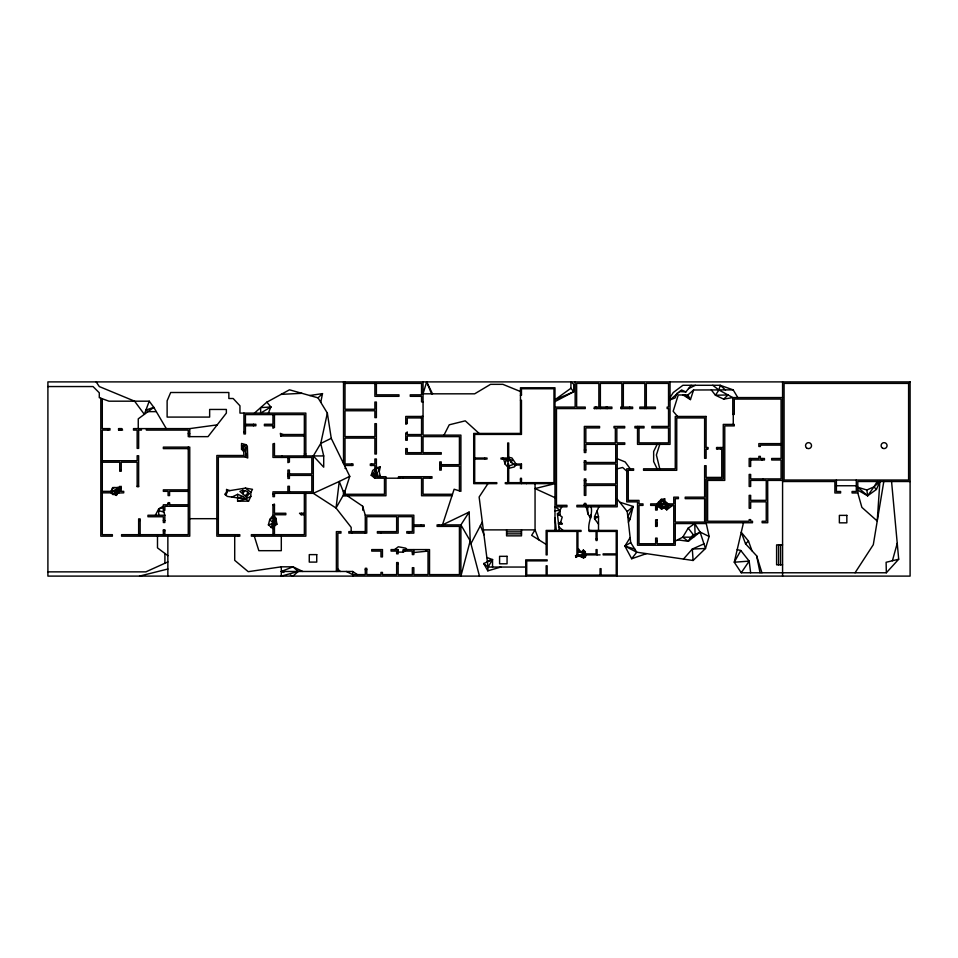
<?xml version="1.0" encoding="UTF-8"?>
<svg xmlns="http://www.w3.org/2000/svg" width="958" height="958" viewBox="0 0 958 958"><rect width="100%" height="100%" fill="white"/><g stroke="black" fill="none" stroke-linecap="round" stroke-linejoin="round"><path stroke-width="1.44" d="M246.493 497.13L239.871 491.406L242.793 490.233L246.733 491.191L249.224 493.586L246.493 497.13L247.643 492.065M248.577 501.13L237.596 501.226L237.68 494.316L243.057 496.555L248.577 501.13L250.84 496.412L250.84 492.304L252.505 489.334L245.428 488.113L227.369 491.023L224.747 494.34L227.369 496.412L245.428 499.07L250.84 496.412M500.842 567.052L487.814 570.836L488.053 567.052L479.132 496.998L488.604 482.652M857.793 490.113L867.649 495.789L873.935 486.88L879.887 481.515L877.229 521.02L861.877 507.369L857.793 492.975L857.793 481.515L910.1 481.515M663.008 508.291L661.559 509.213L661.643 508.291L657.14 506.578M883.803 481.515L873.301 544.707L855.063 572.776M245.428 450.511L241.548 449.206L241.548 443.47L246.266 444.763L247.344 446.165L247.727 458.02L245.428 456.99L246.062 447.254L243.332 446.416L241.548 449.206L243.931 451.769M379.248 471.815L380.206 466.977L376.386 467.648L378.554 468.773L380.362 476.701M554.981 497.669L535.055 488.568L554.981 483.646L505.297 483.646L505.297 482.652L507.692 482.652L507.692 464.019L508.698 459.038L508.698 442.979L507.692 442.979L507.692 458.032L501.022 458.032L501.022 459.038L508.698 459.038L512.195 460.187L511.249 462.451L513.668 464.223L508.698 466.187M507.692 466.941L505.129 464.127L506.159 459.038M320.75 402.288L322.511 393.618L309.733 395.51M114.768 494.46L116.313 495.418L116.948 493.933M254.445 413.102L266.839 402.156L289.472 389.81L318.032 397.845L327.349 413.102L320.75 443.458L313.314 455.948L313.314 493.334L336.042 508.027L351.167 527.355L351.167 531.618M304.345 514.745L301.183 514.745L301.519 513.26M743.468 522.745L734.271 562.226L741.253 572.776L886.342 572.776L898.7 559.221L891.563 481.515M628.424 522.194L629.981 519.476L633.154 506.447L619.742 502.184M658.948 501.681L664.11 501.681L664.768 498.938L661.295 499.322L656.769 503.896M272.958 528.517L268.396 524.876L269.773 519.511L272.958 515.404M723.266 447.53L716.548 447.53L716.548 449.015L721.769 449.015L721.769 477.407L706.106 477.407L706.106 465.708L704.621 465.708L704.621 497.166L685.221 497.166L685.221 498.663L704.621 498.663L704.621 522.074L675.258 522.074L675.258 498.663L678.408 498.663L678.408 497.166L673.761 497.166L673.761 503.896L667.103 503.896L666.648 507.237L662.768 507.225L657.14 505.393L657.14 510.063L655.643 510.063L655.643 505.393L650.662 505.393L650.662 503.896L658.397 503.896L661.355 504.71L661.894 506.291M892.413 560.753L897.239 543.306M560.693 522.23L562.37 523.727L558.454 523.272L560.693 522.23L562.214 517.081L557.364 513.332L559.244 530.421M345.012 494.268L384.469 494.268L384.469 478.198L374.889 478.198L371.213 475.264L372.65 470.45L374.889 468.929M226.052 495.37L227.369 491.023L226.579 489.49L229.86 490.616M268.396 524.876L274.455 522.972L275.88 518.254L274.455 516.374M664.936 508.291L666.72 509.848L669.187 505.393L666.648 506.566L666.193 505.393L673.761 505.393L673.761 543.749L657.14 543.749L657.14 538.109L655.643 538.109L655.643 543.749L639.022 543.749L639.022 505.393L642.998 505.393L642.998 503.896L639.022 503.896L639.022 500.399L628.256 500.399L628.256 470.306L633.597 470.306L633.597 468.809L626.76 468.809L626.76 501.884L637.525 501.884L637.525 545.234L675.258 545.234L675.258 523.559L706.106 523.559L706.106 478.904L723.266 478.904L723.266 424.406L734.271 424.406L734.271 425.903L724.763 425.903L724.763 480.401L707.603 480.401L707.603 521.248L749.168 521.248L749.168 519.619L750.665 519.619L750.665 521.248L752.497 521.248L752.497 522.745L706.106 522.745L709.124 536.48L705.495 548.479L693.101 560.49L636.735 552.203L624.903 546.108L630.136 537.582M432.513 393.822L426.657 381.895L423.053 393.822L474.665 393.822L490.556 384.338L502.866 384.338L520.469 391.523M377.141 472.989L378.374 476.701L373.297 473.324L374.889 475.431L376.386 475.431L377.141 472.989L376.386 470.45L374.889 470.45L373.297 473.324L374.889 476.809M274.455 526.086L276.922 524.23L275.88 518.254L272.958 517.991L269.773 519.511L272.958 522.972L274.455 521.044L273.713 520.565L271.114 527.63M659.775 444.356L656.398 454.978L659.775 468.809M349.766 476.354L339.252 481.467L336.042 508.027L344.161 493.693L349.766 476.354L331.252 438.333L327.349 413.102M737.804 397.57L733.181 389.87L693.568 389.99L690.455 399.594L683.066 394.971M577.925 554.886L575.471 555.688L576.033 557.388L576.932 554.886L576.932 531.415L547.138 531.415L547.138 554.886L546.144 554.886L546.144 530.421L581.063 530.421L581.063 531.415L577.925 531.415L577.925 554.886L580.021 555.652L583.183 554.886L600.067 554.886M47.9 386.553L93.046 386.553L99.285 392.792L99.285 397.678L108.972 401.186L149.244 401.186L144.335 414.335L134.599 401.186L99.285 386.553L96.147 381.895M591.134 506.818C593.062 515.512 587.206 522.852 589.11 531.415L596.08 531.415L596.08 540.516L597.074 540.516L597.074 531.415L616.222 531.415L616.222 553.892L603.145 553.892L603.145 554.886L616.222 554.886L616.222 575.111L547.138 575.111L547.138 565.807L546.144 565.807L546.144 575.111L526.72 575.111L526.72 560.861L547.138 560.861L547.138 559.867L525.726 559.867L525.726 576.105M586.248 554.886L585.302 557.209L583.566 557.855L579.339 556.107M111.104 491.346L112.649 487.55L117.367 487.55L121.223 486.329L121.223 491.346L123.714 491.346L123.714 492.843L114.972 493.142L113.475 490.855L116.541 488.867L119.235 489.694L119.726 491.346L113.475 490.855M268.36 413.102L270.875 406.982L266.839 402.156M677.138 393.115L675.031 397.977L670.037 399.917L681.569 389.966L685.892 391.918L691.161 385.284M877.241 481.515L873.935 486.88L866.834 490.005L857.793 487.251L867.649 495.789L876.414 489.442L879.887 481.515M598.51 524.098L594.547 518.769L594.547 516.697L598.906 506.818M247.344 453.026L245.428 456.99L218.34 456.99L218.34 534.672L239.787 534.672L239.787 536.169L216.843 536.169L216.843 455.493L243.931 455.493L243.332 446.416M657.14 444.356L653.655 451.505L653.655 461.564L657.14 468.809M443.997 435.124L449.23 424.813L465.253 420.837L479.132 433.423M470.929 543.677L482.317 521.978M155.364 515.248L158.693 508.902L163.351 506.159M737.193 549.653L740.797 550.503L734.271 562.226L749.156 561.113L750.653 572.776M379.368 476.701L380.087 475.479M561.783 506.818L557.556 515.033L560.382 515.464M492.532 567.052L492.532 559.58L483.694 563.532L488.053 567.052L492.532 559.58L486.832 557.484M683.449 559.077L692.311 549.042L705.495 548.479L700.07 532.049L694.742 523.559L688.203 528.121L682.767 537.175L675.258 541.042M666.193 505.393L667.103 503.896L664.577 504.662L659.655 502.782L658.397 503.896L658.637 506.243M670.037 397.57L673.246 392.541L682.898 385.284L720.2 385.284L733.181 389.87M469.145 512.075L460.906 524.888L460.906 576.105L470.198 540.887L469.145 512.075L442.464 524.888L454.128 489.227L460.906 491.334L460.906 435.124L423.053 435.124L423.053 381.895M243.931 450.511L246.062 447.254M741.253 572.776L749.156 561.113L740.797 550.503M244.769 490.712L242.793 493.538L242.793 490.233M120.6 430.106L121.666 428.609L122.612 430.106L118.576 430.106L118.576 428.609L121.666 428.609M677.581 539.845L688.227 541.294L693.317 534.756L695.101 534.756L700.07 532.049L709.124 536.48M630.699 542.599L624.903 546.108L631.669 558.742L636.735 552.203L630.699 542.599L627.227 511.536L617.215 499.022M691.233 537.175L682.767 537.175L688.227 541.294L693.317 534.756L688.203 528.121M667.63 505.393L666.648 506.566L657.14 505.393M158.693 509.776L159.758 508.59M664.062 503.118L663.14 504.112L665.57 504.363L664.062 503.118L658.781 505.489L658.397 503.896M378.554 468.773L380.206 466.977M516.063 465.013L514.278 466.941L508.698 468.354M591.134 514.949L589.553 516.53L591.134 516.973M725.493 389.99L720.2 385.284L718.931 389.99L715.446 395.223L723.685 399.139L728.02 394.971L715.446 395.223L711.351 389.99M439.746 464.69L459.421 464.69L459.421 436.62L423.053 436.62L423.053 452.679L441.231 452.679L441.231 454.164L405.761 454.164L405.761 448.595L407.258 448.595L407.258 452.679L421.556 452.679L421.556 436.046L407.258 436.046L407.258 440.249L405.761 440.249L405.761 433.387L407.258 431.962L407.258 434.561L421.556 434.561L421.556 416.443M318.032 397.845L322.511 393.618M661.643 508.291L666.109 508.291L669.187 505.393M581.781 551.557L583.374 550.084L585.35 551.784L585.35 553.892L577.925 550.275M745.54 543.809L748.485 541.078L741.253 532.265L745.54 543.809L756.652 555.844L761.921 572.776M234.71 536.169L234.71 560.334L248.23 571.675L281.305 566.825L293.004 566.825L298.178 571.471L293.004 576.105L290.406 575.075M677.581 416.455L673.163 411.269L678.252 394.971L687.88 394.971L693.568 389.99M554.981 511.033L559.879 510.075L554.981 506.818L566.944 506.818L566.944 505.321L556.466 505.321L556.466 408.575L585.242 408.575L585.242 407.09L576.644 407.09L576.644 383.392L598.87 383.392L598.87 407.09L594.283 407.09L594.283 408.575L596.008 407.09L596.75 408.575M662.385 503.824L661.355 504.71L659.655 502.782M627.227 511.536L633.154 506.447L627.789 516.53L629.981 519.476M664.768 498.938L661.523 501.681L661.295 499.322M119.235 489.694L114.972 493.142M111.882 489.442L114.289 487.55M688.227 541.294L700.07 532.049M394.612 549.593L398.324 546.779L405.677 548.132L407.066 549.593M672.6 505.393L666.72 509.848L666.109 508.291M570.92 388.277L554.981 399.702L573.746 391.75L573.746 384.254L570.92 381.895L570.92 388.277L573.746 391.75L554.981 401.594M576.033 557.388L577.925 556.107L582.919 556.107L585.302 557.209L584.057 554.886L582.919 556.107L583.566 557.855L580.704 556.107M283.065 434.525L280.323 433.339L280.754 436.022L283.065 434.525L304.345 434.525M272.958 521.044L273.713 520.565M521.463 394.66L520.469 395.283L521.463 395.283L521.463 388.756L553.975 388.756L553.975 482.652L508.698 482.652L508.698 464.019L507.692 464.019M111.044 492.843L112.781 494.46L116.026 494.46L118.852 492.843M274.455 414.598L274.455 427.388L272.958 428.238L272.958 425.771L264.42 425.771L264.42 424.274L272.958 424.274L272.958 414.598M585.35 551.784L583.566 552.73L583.374 550.084M398.145 552.107L403.126 552.107L405.078 551.09M594.547 518.769L598.51 516.697L597.074 510.973M331.252 438.333L320.75 443.458L323.708 455.948L323.708 467.181L313.314 455.948M119.079 429.112L120.121 428.609L118.576 429.04L119.582 430.106L119.079 429.723M688.527 388.601L695.4 385.284M231.92 497.082L237.68 494.316M167.854 561.915L145.844 571.866L47.9 571.866M421.556 417.928L407.258 417.928L407.258 423.46L405.761 424.131L405.761 416.443L423.053 416.443M703.974 543.857L692.311 549.042L693.101 560.49M245.26 495.334L249.224 493.586M272.958 534.672L272.958 504.698L274.455 504.088L274.455 513.26L285.819 513.26L285.819 514.745L274.455 514.745L274.455 534.672M283.903 572.501L281.305 571.471L293.004 566.825L302.776 571.471M405.761 433.387L407.258 432.8M631.669 558.742L646.41 553.628M487.323 561.34L492.532 559.58L488.604 560.765M163.351 507.524L158.693 508.902L158.693 515.248M237.596 501.226L245.428 499.07M298.178 571.471L281.305 576.105L281.305 566.825M617.215 468.845L622.616 467.468L626.76 471.132M237.596 497.921L243.057 496.555M139.545 576.105L167.854 569.016M115.643 495.262L116.732 494.999M898.7 559.221L886.114 562.286L886.342 572.776M241.548 445.865L246.266 444.763M346.293 571.471L352.7 574.608L365.273 574.608L365.273 568.298L366.758 568.298L366.758 574.608L380.961 574.608L380.961 572.405L382.458 572.405L382.458 574.608L396.648 574.608L396.648 562.55L398.145 562.55L398.145 574.608L412.347 574.608L412.347 567.699L413.832 567.699L413.832 574.608L428.034 574.608L428.034 551.09L412.347 552.658M723.685 399.139L732.774 397.57L782.578 397.57M141.401 428.609L141.401 430.106L138.647 430.106L138.647 448.38L137.15 448.38L137.15 430.106L133.497 430.106L133.497 428.609L189.756 428.609L217.191 424.873M558.55 524.146L562.37 523.727M578.644 555.149L583.183 554.886L581.745 552.694L577.925 551.557L579.482 550.79L579.482 552.024M281.101 394.373L301.89 393.307M584.332 485.455L615.719 485.407L615.719 505.321L576.908 505.321L576.908 506.818L617.215 506.818L617.215 444.356L624.76 444.356L624.76 442.859L616.844 442.859L616.844 427.915L624.7 427.915L624.7 426.43L614.006 426.43L614.006 427.915L615.347 427.915L615.347 442.859L585.829 442.859L585.829 427.915L599.564 427.915L599.564 426.43L584.332 426.43L584.332 452.523L585.829 452.523L585.829 444.356L615.719 444.356L615.719 462.486L584.332 462.486M345.012 383.392L421.556 383.392L421.556 394.828L410.264 394.828L410.264 396.325L421.556 396.325L421.556 401.893L423.053 401.893M520.469 400.264L521.463 400.264L521.463 434.417L474.701 434.417L474.701 482.652L496.795 482.652L496.795 483.646L473.695 483.646L473.695 433.423L520.469 433.423L520.469 387.762L554.981 387.762L554.981 530.421M554.981 407.09L575.147 407.09L575.147 381.895M600.367 407.09L611.887 407.09L611.887 408.575L594.283 408.575M621.85 407.09L620.748 407.09L620.748 408.575L632.627 408.575L632.627 407.09L623.335 407.09L623.335 383.392L644.818 383.392L644.818 408.575M644.866 407.09L639.836 407.09L639.836 408.575L655.428 408.575L655.428 407.09L646.315 407.09M156.322 411.641L147.987 411.641L145.927 410.084L153.795 407.342L166.285 428.609M405.761 423.46L407.258 423.46M245.428 424.274L255.882 424.274L255.882 425.771L245.428 425.771M637.525 427.915L634.938 427.915L634.938 426.43L644.004 426.43L644.004 427.915L639.022 427.915M243.931 432.082L245.428 432.082M188.259 433.723L189.756 433.723M280.754 436.022L304.345 436.022M405.761 438.812L407.258 438.812M781.081 443.626L758.856 443.626L758.856 446.488L760.353 446.488L760.353 445.123L781.081 445.123M188.259 448.619L163.351 448.619L163.351 447.123L189.756 447.123L189.756 536.169L121.594 536.169L121.594 534.672L188.259 534.672L188.259 447.123M584.332 450.009L585.829 450.009M304.345 453.96L305.841 453.96M304.345 455.948L274.455 455.948L274.455 443.41L272.958 443.925L272.958 457.433L311.817 457.433L311.817 473.887L287.903 473.887M305.841 455.948L323.708 455.948M474.701 458.032L487.023 458.032L487.023 459.038L474.701 459.038M750.665 459.984L764.448 459.984L764.448 458.487L760.353 458.487L760.353 456.367L758.856 456.367L758.856 458.487L749.168 458.487L749.168 466.45L750.665 466.45L750.665 458.487M102.29 460.726L137.15 460.726L137.15 455.745L138.647 455.745L138.647 486.736L137.15 486.736L137.15 462.223L121.223 462.223L121.223 471.264L119.726 471.264L119.726 462.223L102.29 462.223M439.746 467.971L441.231 467.971M345.012 468.402L345.886 468.402M119.726 470.067L121.223 470.067M287.903 475.384L311.817 475.384L311.817 491.837L272.958 491.837L272.958 496.663L274.455 496.663L274.455 493.334L313.314 493.334L339.252 481.467L344.161 493.693L362.627 506.171L365.273 515.176L365.273 533.115M287.903 476.282L289.4 476.282M385.966 478.198L421.556 478.198L421.556 495.753L451.996 495.753M520.469 479.479L521.463 479.479M782.578 480.401L767.693 480.401L767.753 522.745L762.137 522.745L762.137 521.248L766.244 521.248L766.244 501.836L750.665 501.836L750.665 508.267L749.168 508.267L749.168 495.358L750.665 495.358L750.665 500.339L766.244 500.339L766.244 480.401L750.665 480.401L750.665 486.46L749.168 486.46L749.168 474.426L750.665 474.426L750.665 478.904L781.081 478.904L781.081 459.984L771.681 459.984L771.681 458.487L781.081 458.487L781.081 399.067L734.271 399.067L734.271 414.443L732.774 414.443L732.774 397.57L718.931 389.99L712.764 385.284M584.332 480.688L585.829 480.688M782.578 481.515L834.885 481.515L834.885 492.975L840.609 492.975L840.609 491.478L836.382 491.478L836.382 480.03M836.382 485.754L856.296 485.754M137.15 486.221L138.647 486.221M119.726 487.79L121.223 487.79M188.259 489.849L163.351 489.849L163.351 491.346L168.093 491.346L168.093 495.573L169.578 495.573L169.578 491.346L188.259 491.346M102.29 491.346L112.254 491.346L112.781 494.46M102.29 492.843L112.254 492.843L113.667 494.46M857.793 492.975L852.069 492.975L852.069 491.478L856.296 491.478L856.296 480.03M343.515 493.693L344.161 493.693M272.958 494.256L274.455 494.256M452.475 494.268L423.053 494.268L423.053 478.198L431.974 478.198L431.974 476.701L398.516 476.701L398.516 478.198M168.093 503.812L169.578 503.812M584.332 504.363L585.829 504.363M188.259 504.782L169.578 504.782L169.578 502.675L168.093 502.675L168.093 504.782L163.351 504.782L163.351 510.267L164.848 515.248L164.848 522.505L163.351 522.505L163.351 516.745L147.951 516.745L147.951 515.248L164.848 515.248M188.259 506.279L164.848 506.279L164.848 510.267L163.351 510.267M655.643 507.177L657.14 507.177M655.643 508.626L657.14 508.626M304.345 513.26L299.519 513.26L301.183 514.745M365.273 515.176L413.832 515.176L413.832 533.115L406.815 533.115L406.815 531.618L412.347 531.618L412.347 516.673L398.145 516.673L398.145 533.115L377.392 533.115L377.392 531.618L396.648 531.618L396.648 516.673L366.758 516.673L366.758 533.115L348.844 533.115L348.844 531.618L365.273 531.618M594.547 516.697L598.51 516.697L598.51 530.421M189.756 518.685L216.843 518.685M138.647 520.469L140.143 520.469M163.351 520.601L164.848 520.601M655.643 522.912L657.14 522.912M413.832 524.888L424.25 524.888L424.25 526.385L413.832 526.385M655.643 525.379L657.14 525.379M483.323 529.882L535.055 529.882L538.887 539.869M589.11 530.421L617.215 530.421L617.215 576.105M163.351 530.852L164.848 530.852M506.566 531.87L521.511 531.87M506.566 533.869L521.511 533.869M596.08 538.983L597.074 538.983M655.643 540.923L657.14 540.923M782.578 544.886L776.603 544.886L776.603 564.813L782.578 564.813M577.925 549.329L579.051 549.329L579.853 550.922M403.126 551.09L412.347 551.09L412.347 554.574L413.832 554.574L413.832 549.593M583.183 553.892L596.08 553.892L596.08 549.617L597.074 549.617L597.074 554.886M396.648 563.579L398.145 563.579M488.053 567.052L525.726 567.052M365.273 569.711L366.758 569.711M281.305 571.471L352.7 571.471L357.346 574.608M679.354 391.547L685.892 391.918M371.213 475.264L372.71 475.431L374.111 477.575M660.481 507.848L663.87 508.291M508.698 457.301L511.931 457.96L516.063 464.019M158.693 510.65L163.902 512.099M624.903 546.108L634.747 549.042M375.644 475.431L374.578 475.012L374.889 475.827M617.215 458.714L625.179 461.948L630.208 468.809M664.11 501.681L668.48 503.896M274.455 522.972L276.922 524.23M117.367 487.55L119.726 488.831M546.144 544.407L531.642 535.33L535.055 529.882L535.055 483.646M272.958 504.698L274.455 505.644M508.195 461.528L506.674 460.547L508.698 459.038L511.249 462.451M272.958 426.394L274.455 427.388M666.648 507.237L665.714 506.566L665.714 507.237M167.854 555.7L157.495 547.88L157.495 536.169M245.428 488.113L250.84 492.304M558.849 526.84L563.041 530.421M685.198 394.971L690.455 399.594L687.88 394.971M660.122 506.531L659.164 505.584L659.763 506.447M337.875 569.064L340.282 571.471M873.935 486.88L876.414 489.442M660.134 507.716L661.559 509.213M664.445 500.304L666.924 503.106M576.932 554.886L577.925 556.107M111.487 490.4L112.254 491.346M149.244 401.186L153.795 407.342L138.251 418.85L138.251 428.609M586.2 506.818L587.949 513.943L590.643 518.278M371.692 473.659L372.71 475.431M483.694 563.532L487.814 570.836M693.317 534.756L694.143 536.672L695.101 534.756L694.742 523.559M426.657 381.895L431.543 393.822M480.437 525.559L483.946 534.768M748.485 541.078L751.958 550.754M254.301 536.169L258.84 550.682L281.305 550.682L281.305 536.169M116.026 494.46L116.313 495.418M503.585 459.038L505.129 464.127M376.386 475.431L374.889 470.45L374.889 465.468L370.339 465.468L370.339 463.971L374.889 463.971L374.889 458.99L376.386 458.99L376.386 476.701L385.966 476.701L385.966 495.753L343.515 495.753L343.515 491.071L345.012 491.071L345.012 495.753M118.481 491.346L118.241 490.52L119.726 491.346L119.726 486.329M116.541 488.867L117.235 492.843M479.467 576.105L470.198 540.887L460.906 524.888L437.099 524.888L437.099 526.385L459.421 526.385L459.421 574.608L429.531 574.608L429.531 549.593L403.126 549.593L403.126 552.107M756.652 555.844L760.053 572.776M866.834 490.005L867.649 495.789M554.981 517.991L556.347 530.421M362.627 506.171L362.926 510.41M587.613 506.818L587.949 513.943M782.578 381.895L782.578 576.105M780.59 544.886L780.59 564.813M778.591 544.886L778.591 564.813M763.263 478.904L763.263 480.401M762.065 458.487L762.065 459.984M733.265 414.443L733.265 424.406M720.739 447.53L720.739 449.015M717.314 447.53L717.314 449.015M707.196 447.53L707.196 449.015M670.037 381.895L670.037 444.356L637.525 444.356L637.525 426.43M646.315 408.575L646.315 383.392L668.54 383.392L668.54 407.09L667.139 407.09L667.139 408.575L668.54 408.575L668.54 426.43L651.859 426.43L651.859 427.915L668.54 427.915L668.54 442.859L639.022 442.859L639.022 426.43M629.753 407.09L629.753 408.575M621.85 408.575L621.85 383.392L600.367 383.392L600.367 408.575M607.408 407.09L607.408 408.575M606.127 407.09L606.127 408.575M601.061 575.111L601.061 568.669L600.067 568.669L600.067 575.111M590.87 530.421L590.87 531.415M585.829 462.486L585.829 460.726L584.332 460.726L584.332 469.935L585.829 469.935L585.829 463.983L615.719 463.983L615.719 483.91L585.829 483.91L585.829 478.928L584.332 478.928L584.332 495.37L585.829 495.37L585.829 485.407M585.829 505.321L585.829 503.405L584.332 503.405L584.332 505.321M560.095 509.704L560.095 515.212M526.445 482.652L526.445 483.646M521.463 483.646L521.463 478.293L520.469 478.293L520.469 482.652M521.511 529.882L521.511 535.857L506.566 535.857L506.566 529.882M512.829 463.241L512.829 464.45M506.926 482.652L506.926 483.646M502.902 458.032L502.902 459.038M484.676 458.032L484.676 459.038M459.421 490.867L459.421 466.187L441.231 466.187L441.231 470.091L439.746 470.091L439.746 461.912L441.231 461.912L441.231 464.69M438.644 524.888L438.644 526.385M429.807 476.701L429.807 478.198M425.987 549.593L425.987 551.09M421.053 524.888L421.053 526.385M409.054 531.618L409.054 533.115M403.27 476.701L403.27 478.198M399.869 476.701L399.869 478.198M380.769 531.618L380.769 533.115M376.386 383.392L376.386 394.828L398.971 394.828L398.971 396.325L374.889 396.325L374.889 383.392M374.889 475.431L374.889 478.198M371.62 463.971L371.62 465.468M352.7 571.471L352.7 576.105M351.909 531.618L351.909 533.115M351.682 463.971L351.682 465.468M345.012 381.895L345.012 409.258L374.889 409.258L374.889 402.061L376.386 402.061L376.386 417.616L374.889 417.616L374.889 410.754L345.012 410.754L345.012 436.62L374.889 436.62L374.889 423.687L376.386 423.687L376.386 454.008L374.889 454.008L374.889 438.105L345.012 438.105L345.012 463.971L353.011 463.971L353.011 465.468L345.012 465.468L345.012 466.582M343.515 381.895L343.515 463.516M337.875 571.471L337.875 533.115L340.952 533.115L340.952 531.618L336.378 531.618L336.378 571.471M305.841 457.433L305.841 413.102L239.955 413.102L239.955 405.797L233.165 398.504L228.854 398.504L228.854 392.505L170.68 392.505L167.123 400.791L167.123 417.089L209.646 417.089L209.646 409.449L226.363 409.449L226.363 413.102L208.018 436.644L188.259 436.644L188.259 430.106L146.382 430.106L146.382 428.609M305.841 493.334L305.841 536.169L251.367 536.169L251.367 534.672L304.345 534.672L304.345 493.334M304.345 457.433L304.345 414.598L245.428 414.598L245.428 433.95L243.931 433.95L243.931 413.102M289.4 457.433L289.4 462.055L287.903 462.63L287.903 457.433M289.4 473.887L289.4 470.079L287.903 470.079L287.903 478.461L289.4 478.461L289.4 475.384M289.4 491.837L289.4 486.281L287.903 486.281L287.903 491.837M281.927 455.948L281.927 457.433M254.014 534.672L254.014 536.169M253.475 424.274L253.475 425.771M237.716 534.672L237.716 536.169M226.579 489.49L226.579 492.029M189.756 428.609L189.756 436.644M167.854 536.169L167.854 576.105M164.848 534.672L164.848 529.75L163.351 529.75L163.351 534.672M164.908 553.485L164.908 563.244M140.143 534.672L140.143 518.889L138.647 518.889L138.647 534.672M108.218 428.609L108.218 430.106M102.29 398.767L102.29 428.609L109.954 428.609L109.954 430.106L102.29 430.106L102.29 534.672L112.361 534.672L112.361 536.169L100.806 536.169L100.806 398.229M270.875 406.982L260.636 413.102L260.636 407.629L270.875 406.982M910.1 381.895L47.9 381.895L47.9 576.105L910.1 576.105L910.1 381.895M908.603 383.392L784.075 383.392L784.075 480.03L908.603 480.03L908.603 383.392M706.106 416.455L675.258 416.455L675.258 468.809L643.56 468.809L643.56 470.306L676.743 470.306L676.743 417.939L704.621 417.939L704.621 458.307L706.106 458.307L706.106 449.015L708.082 449.015L708.082 447.53L706.106 447.53L706.106 416.455M521.463 464.019L514.41 464.019L514.41 465.013L520.469 465.013L520.469 468.534L521.463 468.534L521.463 464.019M846.836 515.368L839.364 515.368L839.364 522.84L846.836 522.84L846.836 515.368M657.14 519.823L655.643 519.823L655.643 526.409L657.14 526.409L657.14 519.823M382.458 549.593L371.74 549.593L371.74 551.09L380.961 551.09L380.961 556.909L382.458 556.909L382.458 549.593M398.145 549.593L391.068 549.593L391.068 551.09L396.648 551.09L396.648 553.808L398.145 553.808L398.145 549.593M316.739 554.622L309.266 554.622L309.266 562.095L316.739 562.095L316.739 554.622M507.057 556.323L499.585 556.323L499.585 563.795L507.057 563.795L507.057 556.323M806.42 447.745A2.994 2.994 0 0 0 811.426 446.404A2.994 2.994 0 0 0 807.762 442.74A2.994 2.994 0 0 0 806.42 447.745M882.593 448.212A2.994 2.994 0 0 0 887.072 445.626A2.994 2.994 0 0 0 882.593 443.039A2.994 2.994 0 0 0 882.593 448.212"/></g></svg>
